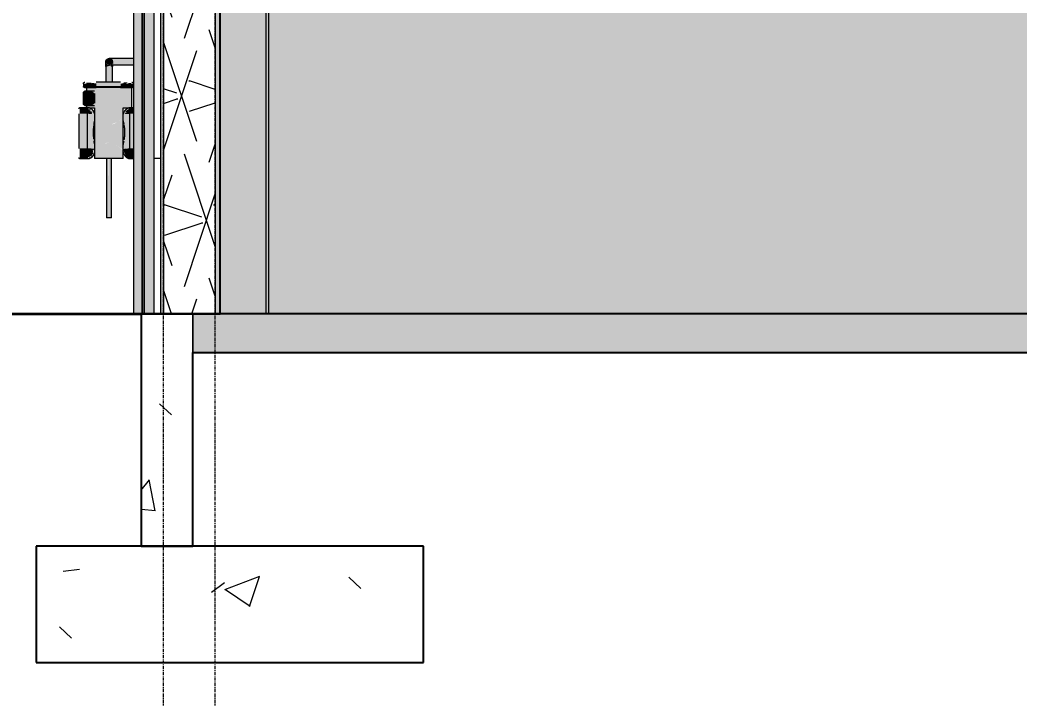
# Model space of a CAD drawing. Header units: inches. Extents: x -23227 to -2744, y -314 to 853.
# Drawn here: x -10710.1 to -10555.3, y -59.6 to 45.5 of the extents above; entities that cross this region are included whole.
import ezdxf

# ---------------------------------------------------------------- set-up
doc = ezdxf.new("R2010")
doc.units = ezdxf.units.IN
doc.header["$MEASUREMENT"] = 0
doc.linetypes.add('Grid Line 1_2_', pattern=[0.875, 0.5, -0.125, 0.125, -0.125])
doc.linetypes.add('Grid Line 1_2__2_', pattern=[0.875, 0.5, -0.125, 0.125, -0.125])
for name, color, linetype, lineweight in [('A-ANNO-DIMS', 211, 'Continuous', 9), ('A-ANNO-DIMS-192', 211, 'Continuous', 9), ('A-FLOR', 192, 'Continuous', 9), ('A-FLOR-LEVL', 51, 'Continuous', 9), ('A-FLOR-MCUT', 51, 'Continuous', 9), ('A-GLAZ-CWMG', 51, 'Continuous', 9), ('A-WALL', 113, 'Continuous', 9), ('A-WALL-PATT', 111, 'Continuous', 25), ('C-TOPO', 7, 'Continuous', 9), ('I-WALL', 2, 'Continuous', 9), ('L-SITE-WALL', 31, 'Continuous', 9), ('P-SANR-FIXT', 6, 'Continuous', 9), ('S-COLS', 52, 'Continuous', 9), ('S-FNDN', 32, 'Continuous', 9), ('S-GRID', 1, 'Continuous', 9)]:
    doc.layers.add(name, color=color, linetype=linetype, lineweight=lineweight)
doc.styles.add('Arial_2', font='arial.ttf', dxfattribs={"height": 17.703593})
doc.dimstyles.new('Linear_-_3_32__Arial_1', dxfattribs={"dimscale": 12, "dimtxt": 18, "dimasz": 2, "dimexe": 1.5, "dimexo": 1, "dimgap": 1, "dimtad": 1, "dimdec": 4, "dimrnd": 0.0625, "dimzin": 1, "dimdsep": 46, "dimlunit": 4, "dimtxsty": 'Arial_2', "dimblk1": 'OBLIQUE', "dimblk2": 'OBLIQUE', "dimsah": 1, "dimcen": 0.09, "dimdle": 1.5, "dimazin": 0, "dimtfac": 1, "dimtdec": 4, "dimtix": 1, "dimtmove": 0, "dimatfit": 3, "dimfxl": 1, "dimtvp": 1, "dimtfill": 1, "dimfrac": 2, "dimtolj": 1, "dimtzin": 0, "dimarcsym": 2})
pattern_1 = [(50, (-21606.15, 72.08), (55.0854, -4.8198), [5.76, -63.36]), (355, (-21606.15, 72.08), (-10.6557, 57.7685), [4.608, -50.688]), (100.451, (-21601.557, 71.68), (44.4295, 52.9487), [4.895, -53.848]), (46.184, (-21606.15, 87.44), (81.9644, -12.712), [8.64, -95.04]), (96.636, (-21599.32, 86.38), (71.7815, 74.8124), [7.343, -80.772]), (351.184, (-21606.15, 87.44), (71.782, 74.8124), [6.912, -76.032]), (21, (-21598.47, 83.6), (45.842, -30.9215), [5.76, -63.36]), (326, (-21598.47, 83.6), (18.687, 55.6915), [4.608, -50.688]), (71.451, (-21594.65, 81.025), (64.529, 24.77), [4.895, -53.848]), (37.5, (-21606.148, 72.082), (0.9339, 25.56682), [2.534, -47.539, 2.534, -48.922, -50.88]), (37.5, (-21606.148, 72.082), (0.9339, 25.56682), [-101.53, 2.534, -48.346]), (7.5, (-21606.148, 72.082), (20.20404, 30.2913), [2.534, -26.803, 2.534, -46.387, -19.392]), (7.5, (-21606.148, 72.082), (20.20404, 30.2913), [-78.259, 2.534, -16.858]), (327.5, (-21623.274, 72.082), (40.9978, -1.7324), [2.534, -16.666, 2.534, -57.37, -79.488]), (327.5, (-21623.274, 72.082), (40.9978, -1.7324), [-79.104, 2.534, -76.954]), (317.5, (-21630.954, 72.082), (44.7889, 7.6878), [2.534, -22.426, 2.534, -37.248, -56.448]), (317.5, (-21630.954, 72.082), (44.7889, 7.6878), [-64.742, 2.534, -53.914])]

# ---------------------------------------------------------------- blocks, each defined once
blk = doc.blocks.new('Locker Rooms and Restrooms_rvt-4-Section 16')
at = {"layer": 'A-FLOR-LEVL', "linetype": 'Grid Line 1_2__2_'}
blk.add_line((-23227.37, 0), (-20361.6, 0), dxfattribs=at)
blk = doc.blocks.new('Struct_Xcel_Sports Complex_rvt-4-Section 16')
at = {"layer": 'A-FLOR'}
blk.add_hatch(color=254, dxfattribs=at).paths.add_polyline_path([(-21132.3, -6), (-21132.3, 0), (-22790.8, 0), (-22790.8, -6), (-21135.94, -6)], flags=0)
at = {"layer": 'A-WALL-PATT', "lineweight": 9}
h = blk.add_hatch(dxfattribs=at)
h.set_pattern_fill('FP_37', color=250, style=0, pattern_type=2)
h.set_pattern_definition(pattern_1)
h.paths.add_polyline_path([(-22798.8, -36), (-22790.8, -36), (-22790.8, 0), (-22798.8, 0), (-22798.8, -19.04)], flags=0)
at = {"layer": 'S-FNDN'}
h = blk.add_hatch(dxfattribs=at)
h.set_pattern_fill('FP_37', color=256, style=0, pattern_type=2)
h.set_pattern_definition(pattern_1)
h.paths.add_polyline_path([(-22815.05, -54), (-22755.05, -54), (-22755.05, -36), (-22815.05, -36)], flags=0)
at = {"layer": 'A-FLOR', "color": 10, "lineweight": 25}
for p, q in [((-21132.3, 0), (-22790.8, 0)), ((-22790.8, -6), (-21132.3, -6))]:
    blk.add_line(p, q, dxfattribs=at)
at = {"layer": 'A-FLOR-MCUT', "color": 250}
blk.add_line((-22790.8, 0), (-22790.8, -6), dxfattribs=at)
at = {"layer": 'A-WALL', "color": 250}
blk.add_line((-22790.8, -6), (-22790.8, 0), dxfattribs=at)
at = {"layer": 'L-SITE-WALL', "color": 10, "lineweight": 25}
for p, q in [((-22790.8, 0), (-22798.8, 0)), ((-22798.8, 0), (-22798.8, -36)), ((-22790.8, -36), (-22790.8, -6)), ((-22798.8, -36), (-22790.8, -36))]:
    blk.add_line(p, q, dxfattribs=at)
at = {"layer": 'S-FNDN', "color": 10, "lineweight": 25}
for p, q in [((-22755.05, -36), (-22815.05, -36)), ((-22815.05, -36), (-22815.05, -54)), ((-22755.05, -54), (-22755.05, -36)), ((-22815.05, -54), (-22755.05, -54))]:
    blk.add_line(p, q, dxfattribs=at)
blk = doc.blocks.new('W-Wide Flange-Column - B2_F-1278758-Section 16')
at = {"layer": 'S-COLS'}
for points in [[(-22786.18, 0), (-22786.18, 144.62), (-22786.55, 144.61), (-22786.52, 0), (-22786.35, 0)], [(-22780.18, 0), (-22779.49, 0), (-22779.53, 144.9), (-22780.18, 144.87), (-22780.18, 1.11)], [(-22779.05, 0), (-22779.05, 144.92), (-22779.49, 144.9), (-22779.49, 0)]]:
    blk.add_hatch(color=256, dxfattribs=at).paths.add_polyline_path(points, flags=0)
h = blk.add_hatch(color=256, dxfattribs=at)
h.paths.add_polyline_path([(-22782.12, 0), (-22780.18, 0), (-22780.18, 144.87), (-22782.09, 144.79), (-22782.19, 144.55), (-22782.11, 133.92), (-22782.03, 133.73), (-22781.66, 133.58), (-22780.3, 133.58), (-22780.3, 133.23), (-22784.31, 133.23), (-22784.31, 133.58), (-22782.95, 133.58), (-22782.54, 133.8), (-22782.42, 134.1), (-22782.42, 144.55), (-22782.57, 144.77), (-22786.18, 144.55), (-22786.18, 0)], flags=0)
h.paths.add_polyline_path([(-22783.41, 141.51), (-22783.77, 141.76), (-22783.06, 141.67), (-22783.32, 141.55)], flags=0)
for p, q in [((-22779.49, 144.9), (-22779.49, 0)), ((-22779.05, 144.92), (-22779.05, 0))]:
    blk.add_line(p, q, dxfattribs=at)
blk = doc.blocks.new('Rectangular Mullion - Exterior 2_ x 4_5_-1142359-Section 16')
at = {"layer": 'A-GLAZ-CWMG'}
blk.add_hatch(color=256, dxfattribs=at).paths.add_polyline_path([(-22798.62, 0), (-22798.62, 97), (-22799.93, 97), (-22799.93, 0), (-22798.8, 0)], flags=0)
blk.add_line((-22799.93, 0), (-22799.93, 97), dxfattribs=at)
blk = doc.blocks.new('gas_meter-250_cfh_2214 - gas_meter-250_cfh_2214-1353211-Section 16')
at = {"layer": 'P-SANR-FIXT'}
for points in [[(-22803.13, 38.57), (-22803.38, 38.91), (-22803.13, 38.87), (-22803.13, 39.25), (-22803.39, 39.25), (-22803.13, 39.43), (-22804, 39.36), (-22804.19, 39.06), (-22804.08, 38.7), (-22803.66, 38.58), (-22803.52, 38.63)], [(-22801.49, 38.5), (-22799.93, 38.57), (-22799.93, 39.5), (-22803.13, 39.43), (-22803.13, 38.5)], [(-22803.87, 35.86), (-22803.74, 35.86), (-22803.74, 38.25), (-22804.24, 38.25), (-22804.17, 35.86), (-22803.99, 35.86)], [(-22804.09, 38.25), (-22803.87, 38.33), (-22803.93, 38.43), (-22803.74, 38.5), (-22803.8, 38.62), (-22804.04, 38.62), (-22804.09, 38.25)], [(-22803.74, 38.25), (-22803.75, 38.43), (-22804.04, 38.44), (-22803.87, 38.33)], [(-22803.74, 38.25), (-22803.61, 38.46), (-22803.74, 38.43)], [(-22803.74, 35.86), (-22803.24, 35.86), (-22803.32, 38.25), (-22803.74, 38.25), (-22803.74, 36.38)], [(-22805.72, 35.6), (-22805.72, 35.66), (-22806.33, 35.7), (-22806.48, 35.68), (-22806.52, 35.76), (-22807.24, 35.76), (-22807.3, 35.68), (-22807.13, 35.6), (-22806.24, 35.6)], [(-22801.97, 35.6), (-22801.97, 35.82), (-22805.72, 35.76), (-22805.72, 35.6)], [(-22807.65, 35.18), (-22805.72, 35.18), (-22805.72, 35.6), (-22807.65, 35.6)], [(-22806, 33.72), (-22806, 34.13), (-22806.42, 34.44), (-22806.65, 34.47), (-22807.49, 34.44), (-22807.49, 33.72), (-22806.33, 33.72)], [(-22801.97, 35.18), (-22801.97, 35.6), (-22805.72, 35.6), (-22805.72, 35.18)], [(-22805.72, 35), (-22801.97, 35.07), (-22801.97, 35.18), (-22805.72, 35.12), (-22805.72, 35.03)], [(-22800.24, 35.18), (-22800.04, 35.18), (-22800.04, 35.6), (-22801.97, 35.6), (-22801.97, 35.18), (-22800.56, 35.18)], [(-22801.16, 35.11), (-22800.97, 35.18), (-22801.45, 35.18)], [(-22807.49, 32.97), (-22807.49, 33.72), (-22807.72, 33.72), (-22807.72, 32.97), (-22807.62, 32.97)], [(-22806, 32.97), (-22806, 33.72), (-22807.49, 33.72), (-22807.49, 32.97), (-22806.33, 32.97)], [(-22806.59, 32.22), (-22806.3, 32.31), (-22806.12, 32.44), (-22806, 32.6), (-22806, 32.97), (-22807.49, 32.97), (-22807.49, 32.22)], [(-22807.08, 30.94), (-22807.08, 31.88), (-22808.31, 31.85), (-22808.31, 30.94)], [(-22800.58, 30.94), (-22799.93, 30.94), (-22799.93, 31.88), (-22800.58, 31.85), (-22800.58, 31.19)], [(-22808.42, 25.59), (-22808.31, 25.6), (-22808.39, 30.94), (-22808.42, 30.94), (-22808.42, 26.3)], [(-22807.08, 25.6), (-22807.08, 30.94), (-22808.31, 30.94), (-22808.31, 25.6)], [(-22799.93, 25.6), (-22799.93, 30.94), (-22800.58, 30.94), (-22800.58, 25.6)], [(-22806.26, 24.98), (-22805.64, 25.54), (-22805.49, 25.67), (-22804.22, 26.42), (-22803.74, 26.54), (-22802.78, 26.15), (-22801.56, 25.41), (-22801.56, 25.55), (-22801.56, 27.83), (-22806, 27.83), (-22806.07, 25.54), (-22806.19, 25.31), (-22806.26, 25.25), (-22806.26, 24.99)], [(-22807.08, 24), (-22807.08, 25.6), (-22808.31, 25.6), (-22808.31, 24)], [(-22800.58, 24.04), (-22800.58, 25.6), (-22801.49, 25.51), (-22801.49, 25.36), (-22801.49, 25.29), (-22801.56, 25.29), (-22801.24, 24.68), (-22801.28, 24.6), (-22800.98, 24.23)], [(-22800.58, 24), (-22799.93, 24.04), (-22799.93, 25.6), (-22800.58, 25.6), (-22800.58, 24.04)], [(-22803.74, 14.86), (-22803.8, 24), (-22804.12, 24), (-22804.07, 14.86), (-22803.84, 14.86)], [(-22803.74, 14.86), (-22803.37, 14.86), (-22803.45, 24), (-22803.74, 24), (-22803.74, 21.27)]]:
    blk.add_hatch(color=256, dxfattribs=at).paths.add_polyline_path(points, flags=0)
h = blk.add_hatch(color=256, dxfattribs=at)
h.paths.add_polyline_path([(-22803.39, 38.25), (-22803.42, 38.41), (-22803.49, 38.25), (-22803.39, 38.25)], flags=0)
h.paths.add_polyline_path([(-22803.62, 38.32), (-22803.37, 38.5), (-22803.41, 38.62), (-22803.74, 38.6), (-22803.7, 38.44), (-22803.52, 38.42), (-22803.62, 38.32)], flags=0)
h = blk.add_hatch(color=256, dxfattribs=at)
h.paths.add_polyline_path([(-22800.97, 35.6), (-22800.24, 35.6), (-22800.38, 35.71), (-22800.76, 35.68)], flags=0)
h.paths.add_polyline_path([(-22801.34, 35.77), (-22801.51, 35.83), (-22801.49, 35.78)], flags=0)
h.paths.add_polyline_path([(-22801.49, 35.6), (-22800.97, 35.6), (-22801.09, 35.7), (-22800.78, 35.76), (-22801.09, 35.83), (-22801.49, 35.77), (-22801.49, 35.69), (-22801.97, 35.6)], flags=0)
h = blk.add_hatch(color=256, dxfattribs=at)
h.paths.add_polyline_path([(-22804.95, 24), (-22803.74, 24), (-22803.74, 26.54), (-22804.52, 26.26), (-22805.5, 25.67), (-22806.27, 24.88), (-22806.22, 24.74), (-22806.39, 24.6), (-22806.59, 24.37), (-22807.08, 24), (-22806.67, 24.09), (-22806.32, 24.31), (-22806.12, 24.58), (-22806, 24.94), (-22806, 24), (-22805.5, 24)], flags=0)
h.paths.add_polyline_path([(-22806.81, 24.13), (-22806.81, 24.19), (-22806.68, 24.26), (-22806.76, 24.13)], flags=0)
h.paths.add_polyline_path([(-22806.54, 24.26), (-22806.37, 24.45), (-22806.33, 24.41), (-22806.47, 24.31)], flags=0)
h.paths.add_polyline_path([(-22806.65, 31.61), (-22806.64, 31.71), (-22806.58, 31.62), (-22806.64, 31.61)], flags=0)
h.paths.add_polyline_path([(-22803.74, 29.17), (-22803.74, 35), (-22807.24, 35), (-22807.21, 34.47), (-22806.33, 34.4), (-22806, 34.13), (-22806.05, 32.53), (-22806.33, 32.29), (-22806.58, 32.22), (-22807.24, 32.22), (-22807.24, 31.88), (-22807.08, 31.85), (-22807.08, 31.61), (-22806.8, 31.65), (-22806.64, 31.6), (-22806.67, 31.47), (-22806.73, 31.41), (-22806.58, 31.33), (-22806.43, 31.25), (-22806.37, 31.08), (-22806.44, 31.05), (-22806.26, 30.92), (-22806, 30.88), (-22805.96, 30.42), (-22805.24, 29.85), (-22804.97, 29.67), (-22804.5, 29.36), (-22803.78, 29.18)], flags=0)
h.paths.add_polyline_path([(-22806, 30.94), (-22806.26, 31.5), (-22806.64, 31.78), (-22806.82, 31.88), (-22806, 31.88), (-22806, 31.34)], flags=0)
h.paths.add_polyline_path([(-22806.22, 31.25), (-22806.45, 31.35), (-22806.41, 31.42), (-22806.26, 31.28)], flags=0)
h = blk.add_hatch(color=256, dxfattribs=at)
h.paths.add_polyline_path([(-22803.74, 24), (-22801.56, 24), (-22801.49, 24.81), (-22801.21, 24.36), (-22800.7, 24.04), (-22800.87, 24.18), (-22801.08, 24.35), (-22801.21, 24.66), (-22801.21, 24.69), (-22801.24, 24.83), (-22801.99, 25.64), (-22802.48, 25.96), (-22803.13, 26.35), (-22803.74, 26.53), (-22803.74, 26.3)], flags=0)
h.paths.add_polyline_path([(-22800.58, 31.88), (-22800.99, 31.7), (-22801.42, 31.25), (-22801.56, 30.9), (-22801.49, 31.88), (-22800.77, 31.88)], flags=0)
h.paths.add_polyline_path([(-22803.74, 29.17), (-22802.54, 29.64), (-22801.56, 30.37), (-22801.49, 30.89), (-22801.3, 30.93), (-22801.1, 31.14), (-22801.1, 31.2), (-22801.21, 31.23), (-22800.92, 31.58), (-22800.87, 31.7), (-22800.7, 31.8), (-22800.35, 31.88), (-22800.24, 31.88), (-22800.24, 35), (-22803.74, 35), (-22803.74, 29.18)], flags=0)
h = blk.add_hatch(color=256, dxfattribs=at)
h.paths.add_polyline_path([(-22806.37, 30.92), (-22806.47, 31.09), (-22806.33, 31.14), (-22806.47, 31.3), (-22806.67, 31.35), (-22806.8, 31.49), (-22806.58, 31.45), (-22806.65, 31.61), (-22806.88, 31.67), (-22807.08, 31.61), (-22807.08, 30.94), (-22806.58, 30.93)], flags=0)
h.paths.add_polyline_path([(-22806.22, 31.25), (-22806.45, 31.34), (-22806.47, 31.3), (-22806.27, 31.26)], flags=0)
h.paths.add_polyline_path([(-22806.65, 31.61), (-22806.54, 31.67), (-22806.7, 31.67)], flags=0)
h = blk.add_hatch(color=256, dxfattribs=at)
h.paths.add_polyline_path([(-22801.3, 30.91), (-22800.58, 30.94), (-22800.58, 31.75), (-22801.1, 31.4), (-22801.21, 31.23), (-22800.98, 31.17), (-22801.21, 31.11)], flags=0)
h.paths.add_polyline_path([(-22800.98, 31.67), (-22800.58, 31.75), (-22800.58, 31.85)], flags=0)
h = blk.add_hatch(color=256, dxfattribs=at)
h.paths.add_polyline_path([(-22806, 25.54), (-22806.09, 30.9), (-22807.08, 30.94), (-22807.08, 25.6), (-22806.07, 25.55)], flags=0)
h.paths.add_polyline_path([(-22806.08, 26.99), (-22806.17, 27.83), (-22806.08, 29.13), (-22806.08, 27.04)], flags=0)
h = blk.add_hatch(color=256, dxfattribs=at)
h.paths.add_polyline_path([(-22801.56, 27.83), (-22801.62, 30.32), (-22802.54, 29.64), (-22802.96, 29.38), (-22803.86, 29.21), (-22804.5, 29.36), (-22804.97, 29.67), (-22806, 30.46), (-22806, 27.83)], flags=0)
h.paths.add_polyline_path([(-22801.34, 27.83), (-22801.33, 27.83), (-22801.41, 29.03), (-22801.34, 28.32), (-22801.34, 28.07)], flags=0)
h.paths.add_polyline_path([(-22806.17, 27.83), (-22806.16, 27.83), (-22806.17, 27.84)], flags=0)
h = blk.add_hatch(color=256, dxfattribs=at)
h.paths.add_polyline_path([(-22801.56, 25.53), (-22800.85, 25.59), (-22800.58, 25.6), (-22800.58, 30.94), (-22801.56, 30.88), (-22801.48, 29.4), (-22801.47, 28.9), (-22801.55, 26.29), (-22801.56, 25.96)], flags=0)
h.paths.add_polyline_path([(-22801.45, 26.91), (-22801.36, 28.64), (-22801.34, 27.75), (-22801.44, 26.93)], flags=0)
h = blk.add_hatch(color=256, dxfattribs=at)
h.paths.add_polyline_path([(-22801.56, 26.21), (-22801.46, 27.06), (-22801.55, 29.8), (-22801.56, 29.8), (-22801.56, 26.29)], flags=0)
h.paths.add_polyline_path([(-22801.44, 26.93), (-22801.34, 27.83), (-22801.4, 28.9), (-22801.44, 29.18), (-22801.45, 27.55)], flags=0)
h = blk.add_hatch(color=256, dxfattribs=at)
h.paths.add_polyline_path([(-22806.7, 24.13), (-22806.67, 24.32), (-22806.84, 24.13)], flags=0)
h.paths.add_polyline_path([(-22807.08, 24.16), (-22806.46, 24.44), (-22806.33, 24.68), (-22806.19, 24.76), (-22806.27, 24.92), (-22806.22, 25.12), (-22806.27, 25.33), (-22806.12, 25.3), (-22806.07, 25.55), (-22807.08, 25.6), (-22807.08, 24.35)], flags=0)
h.paths.add_polyline_path([(-22806.54, 24.26), (-22806.33, 24.45), (-22806.46, 24.44)], flags=0)
for p, q in [((-22804.12, 38.85), (-22804.12, 38.86)), ((-22804.12, 38.85), (-22804.12, 38.85)), ((-22803.37, 38.85), (-22803.37, 38.86)), ((-22803.32, 39.27), (-22803.31, 39.25)), ((-22799.93, 39.5), (-22803.13, 39.5)), ((-22804.24, 38.25), (-22804.24, 35.86)), ((-22803.74, 38.44), (-22803.74, 38.62)), ((-22803.24, 35.86), (-22803.24, 38.25)), ((-22803.13, 38.5), (-22799.93, 38.5)), ((-22801.97, 35.83), (-22805.72, 35.83)), ((-22803.74, 35.86), (-22804.24, 35.86)), ((-22803.24, 35.86), (-22803.74, 35.86)), ((-22807.72, 35.6), (-22807.72, 35.18)), ((-22807.72, 35.18), (-22805.72, 35.18)), ((-22807.65, 35.18), (-22807.72, 35.18)), ((-22807.72, 34.24), (-22807.72, 33.72)), ((-22807.72, 33.72), (-22807.72, 34.24)), ((-22805.72, 35), (-22807.56, 35)), ((-22807.56, 35), (-22807.31, 35)), ((-22806, 34.47), (-22807.49, 34.47)), ((-22807.49, 34.47), (-22807.49, 33.72)), ((-22807.24, 35), (-22807.24, 34.47)), ((-22807.24, 35), (-22805.74, 35)), ((-22806, 34.1), (-22806, 33.72)), ((-22805.72, 35.18), (-22801.97, 35.18)), ((-22801.97, 35), (-22805.72, 35)), ((-22801.97, 35.18), (-22799.97, 35.18)), ((-22800.13, 35), (-22801.97, 35)), ((-22801.97, 35), (-22800.24, 35)), ((-22800.24, 31.87), (-22800.24, 35)), ((-22800.19, 35), (-22800.13, 35)), ((-22799.97, 35.18), (-22800.04, 35.18)), ((-22799.97, 35.18), (-22799.97, 35.6)), ((-22807.72, 32.97), (-22807.72, 33.72)), ((-22807.72, 32.97), (-22807.72, 32.45)), ((-22807.72, 32.45), (-22807.72, 32.97)), ((-22807.49, 33.72), (-22807.49, 32.97)), ((-22807.49, 32.97), (-22807.49, 32.22)), ((-22806, 33.72), (-22806, 32.97)), ((-22806, 32.97), (-22806, 32.6)), ((-22807.08, 31.88), (-22808.31, 31.88)), ((-22807.49, 32.22), (-22806, 32.22)), ((-22807.24, 32.22), (-22807.24, 31.87)), ((-22807.08, 31.41), (-22807.08, 31.88)), ((-22807.08, 31.88), (-22806, 31.88)), ((-22807.08, 30.94), (-22807.08, 31.34)), ((-22806, 31.88), (-22806, 30.94)), ((-22801.56, 30.9), (-22801.56, 31.88)), ((-22801.56, 31.88), (-22800.58, 31.88)), ((-22799.93, 31.88), (-22800.58, 31.88)), ((-22800.58, 31.88), (-22800.58, 30.94)), ((-22808.43, 30.93), (-22808.43, 25.59)), ((-22807.08, 25.6), (-22807.08, 30.94)), ((-22806, 30.94), (-22806, 30.88)), ((-22806, 30.88), (-22806, 29.8)), ((-22806, 29.8), (-22806, 27.83)), ((-22801.56, 30.9), (-22801.56, 30.9)), ((-22801.56, 30.88), (-22801.56, 30.89)), ((-22801.56, 29.87), (-22801.56, 30.88)), ((-22801.56, 27.83), (-22801.56, 29.87)), ((-22800.58, 30.94), (-22800.58, 25.6)), ((-22806, 27.83), (-22806, 26.29)), ((-22801.56, 26.21), (-22801.56, 27.83)), ((-22807.08, 24), (-22807.08, 25.6)), ((-22806, 26.3), (-22806, 25.54)), ((-22806, 25.54), (-22806, 24.94)), ((-22806, 24.94), (-22806, 24)), ((-22801.56, 25.53), (-22801.56, 26.21)), ((-22801.56, 24.98), (-22801.56, 25.53)), ((-22801.56, 24), (-22801.56, 24.98)), ((-22800.58, 25.6), (-22800.58, 24)), ((-22808.31, 24), (-22807.08, 24)), ((-22806.81, 24.08), (-22806.67, 24.08)), ((-22803.74, 24), (-22806, 24)), ((-22804.12, 24), (-22804.12, 14.86)), ((-22801.56, 24), (-22803.74, 24)), ((-22803.37, 14.86), (-22803.37, 24)), ((-22800.81, 24.08), (-22800.77, 24.08)), ((-22800.58, 24), (-22799.93, 24)), ((-22803.74, 14.86), (-22804.12, 14.86)), ((-22803.37, 14.86), (-22803.74, 14.86))]:
    blk.add_line(p, q, dxfattribs=at)
at = {"layer": 'P-SANR-FIXT', "flags": 128}
for points in [[(-22804.24, 39), (-22804.24, 39.02), (-22804.24, 39.04), (-22804.24, 39.06), (-22804.23, 39.08), (-22804.23, 39.1), (-22804.23, 39.12), (-22804.22, 39.14), (-22804.21, 39.16), (-22804.21, 39.18), (-22804.2, 39.19), (-22804.19, 39.21), (-22804.18, 39.23), (-22804.17, 39.25), (-22804.16, 39.27), (-22804.15, 39.28), (-22804.14, 39.3), (-22804.13, 39.31), (-22804.12, 39.33), (-22804.1, 39.34), (-22804.09, 39.36), (-22804.07, 39.37), (-22804.06, 39.39), (-22804.04, 39.4), (-22804.03, 39.41), (-22804.01, 39.42), (-22803.99, 39.43), (-22803.98, 39.44), (-22803.96, 39.45), (-22803.94, 39.46), (-22803.92, 39.47), (-22803.9, 39.47), (-22803.88, 39.48), (-22803.86, 39.48), (-22803.84, 39.49), (-22803.83, 39.49), (-22803.81, 39.5), (-22803.79, 39.5), (-22803.77, 39.5), (-22803.75, 39.5), (-22803.74, 39.5)], [(-22804.24, 38.25), (-22804.24, 38.28), (-22804.24, 38.31), (-22804.24, 38.34), (-22804.24, 38.37), (-22804.24, 38.4), (-22804.24, 38.43), (-22804.24, 38.46), (-22804.24, 38.49), (-22804.24, 38.51), (-22804.24, 38.54), (-22804.24, 38.57), (-22804.24, 38.6), (-22804.24, 38.62), (-22804.24, 38.65), (-22804.24, 38.67), (-22804.24, 38.7), (-22804.24, 38.72), (-22804.24, 38.74), (-22804.24, 38.77), (-22804.24, 38.79), (-22804.24, 38.81), (-22804.24, 38.83), (-22804.24, 38.85), (-22804.24, 38.86), (-22804.24, 38.88), (-22804.24, 38.9), (-22804.24, 38.91), (-22804.24, 38.93), (-22804.24, 38.94), (-22804.24, 38.95), (-22804.24, 38.96), (-22804.24, 38.97), (-22804.24, 38.98), (-22804.24, 38.98), (-22804.24, 38.99), (-22804.24, 38.99), (-22804.24, 39), (-22804.24, 39), (-22804.24, 39)], [(-22804.12, 38.74), (-22804.12, 38.72), (-22804.12, 38.71), (-22804.12, 38.69), (-22804.12, 38.67), (-22804.12, 38.65), (-22804.12, 38.63), (-22804.12, 38.61), (-22804.12, 38.58), (-22804.12, 38.56), (-22804.12, 38.54), (-22804.12, 38.51), (-22804.12, 38.48), (-22804.12, 38.46), (-22804.12, 38.43), (-22804.12, 38.4), (-22804.12, 38.38), (-22804.12, 38.35), (-22804.12, 38.32), (-22804.12, 38.29), (-22804.12, 38.26)], [(-22804.12, 38.28), (-22804.12, 38.32), (-22804.12, 38.35), (-22804.12, 38.39), (-22804.12, 38.42), (-22804.12, 38.45), (-22804.12, 38.48), (-22804.12, 38.51), (-22804.12, 38.54), (-22804.12, 38.57), (-22804.12, 38.6), (-22804.12, 38.63), (-22804.12, 38.65), (-22804.12, 38.67), (-22804.12, 38.7), (-22804.12, 38.72), (-22804.12, 38.74)], [(-22803.74, 39.5), (-22803.72, 39.5), (-22803.7, 39.5), (-22803.68, 39.5), (-22803.66, 39.49), (-22803.64, 39.49), (-22803.62, 39.49), (-22803.6, 39.48), (-22803.58, 39.47), (-22803.56, 39.47), (-22803.55, 39.46), (-22803.53, 39.45), (-22803.51, 39.44), (-22803.49, 39.43), (-22803.47, 39.42)], [(-22803.13, 39.5), (-22803.15, 39.5), (-22803.18, 39.5), (-22803.2, 39.5), (-22803.23, 39.5), (-22803.25, 39.5), (-22803.27, 39.5), (-22803.3, 39.5), (-22803.32, 39.5), (-22803.34, 39.5), (-22803.37, 39.5), (-22803.39, 39.5), (-22803.41, 39.5), (-22803.43, 39.5), (-22803.45, 39.5), (-22803.47, 39.5), (-22803.49, 39.5), (-22803.51, 39.5), (-22803.53, 39.5), (-22803.55, 39.5), (-22803.57, 39.5), (-22803.58, 39.5), (-22803.6, 39.5), (-22803.62, 39.5), (-22803.63, 39.5), (-22803.64, 39.5), (-22803.66, 39.5), (-22803.67, 39.5), (-22803.68, 39.5), (-22803.69, 39.5), (-22803.7, 39.5), (-22803.71, 39.5), (-22803.71, 39.5), (-22803.72, 39.5), (-22803.73, 39.5), (-22803.73, 39.5), (-22803.74, 39.5), (-22803.74, 39.5), (-22803.74, 39.5), (-22803.74, 39.5)], [(-22803.24, 39.03), (-22803.24, 39.01), (-22803.24, 39)], [(-22803.24, 39), (-22803.24, 39), (-22803.24, 39), (-22803.24, 38.99), (-22803.24, 38.99), (-22803.24, 38.99)], [(-22803.24, 38.87), (-22803.24, 38.85), (-22803.24, 38.83), (-22803.24, 38.81), (-22803.24, 38.79), (-22803.24, 38.77), (-22803.24, 38.75)], [(-22803.74, 38.5), (-22803.74, 38.5), (-22803.74, 38.5), (-22803.74, 38.5), (-22803.73, 38.5), (-22803.73, 38.5), (-22803.72, 38.5), (-22803.72, 38.5), (-22803.71, 38.5), (-22803.7, 38.5), (-22803.69, 38.5), (-22803.68, 38.5), (-22803.67, 38.5), (-22803.66, 38.5), (-22803.65, 38.5), (-22803.63, 38.5), (-22803.62, 38.5), (-22803.6, 38.5), (-22803.59, 38.5), (-22803.57, 38.5), (-22803.56, 38.5), (-22803.54, 38.5), (-22803.52, 38.5), (-22803.5, 38.5), (-22803.48, 38.5), (-22803.46, 38.5), (-22803.44, 38.5), (-22803.42, 38.5), (-22803.4, 38.5), (-22803.37, 38.5), (-22803.35, 38.5), (-22803.33, 38.5), (-22803.3, 38.5), (-22803.28, 38.5), (-22803.26, 38.5), (-22803.23, 38.5), (-22803.21, 38.5), (-22803.18, 38.5), (-22803.16, 38.5), (-22803.14, 38.5), (-22803.13, 38.5)], [(-22803.37, 38.48), (-22803.37, 38.5), (-22803.37, 38.53), (-22803.37, 38.55), (-22803.37, 38.58)], [(-22803.37, 38.43), (-22803.37, 38.4), (-22803.37, 38.36), (-22803.37, 38.33), (-22803.37, 38.29)], [(-22803.37, 38.25), (-22803.37, 38.28), (-22803.37, 38.31), (-22803.37, 38.34), (-22803.37, 38.37), (-22803.37, 38.4), (-22803.37, 38.42)], [(-22803.24, 38.58), (-22803.24, 38.55), (-22803.24, 38.52), (-22803.24, 38.49), (-22803.24, 38.47), (-22803.24, 38.44), (-22803.24, 38.41), (-22803.24, 38.38), (-22803.24, 38.35), (-22803.24, 38.32), (-22803.24, 38.29), (-22803.24, 38.26), (-22803.24, 38.25)], [(-22807.72, 35.6), (-22807.72, 35.61), (-22807.72, 35.62), (-22807.72, 35.63), (-22807.72, 35.64), (-22807.72, 35.64), (-22807.71, 35.65), (-22807.71, 35.66), (-22807.71, 35.67), (-22807.7, 35.68), (-22807.7, 35.69), (-22807.7, 35.7), (-22807.69, 35.71), (-22807.69, 35.71), (-22807.68, 35.72), (-22807.68, 35.73), (-22807.67, 35.74), (-22807.67, 35.74), (-22807.66, 35.75), (-22807.66, 35.76), (-22807.65, 35.77), (-22807.64, 35.77), (-22807.64, 35.78), (-22807.63, 35.78), (-22807.62, 35.79), (-22807.61, 35.79), (-22807.6, 35.8), (-22807.6, 35.8), (-22807.59, 35.81), (-22807.58, 35.81), (-22807.57, 35.82), (-22807.56, 35.82), (-22807.55, 35.82), (-22807.54, 35.82), (-22807.54, 35.83), (-22807.53, 35.83), (-22807.52, 35.83), (-22807.51, 35.83), (-22807.5, 35.83), (-22807.49, 35.83), (-22807.49, 35.83)], [(-22800.2, 35.83), (-22800.19, 35.83), (-22800.18, 35.83), (-22800.17, 35.83), (-22800.17, 35.83), (-22800.16, 35.83), (-22800.15, 35.82), (-22800.14, 35.82), (-22800.13, 35.82), (-22800.12, 35.82), (-22800.11, 35.81), (-22800.1, 35.81), (-22800.1, 35.81), (-22800.09, 35.8), (-22800.08, 35.8), (-22800.07, 35.79), (-22800.06, 35.79), (-22800.06, 35.78), (-22800.05, 35.77), (-22800.04, 35.77), (-22800.04, 35.76), (-22800.03, 35.75), (-22800.02, 35.75), (-22800.02, 35.74), (-22800.01, 35.73), (-22800.01, 35.72), (-22800, 35.72), (-22800, 35.71), (-22799.99, 35.7), (-22799.99, 35.69), (-22799.99, 35.68), (-22799.98, 35.67), (-22799.98, 35.67), (-22799.98, 35.66), (-22799.97, 35.65), (-22799.97, 35.64), (-22799.97, 35.63), (-22799.97, 35.62), (-22799.97, 35.61), (-22799.97, 35.6), (-22799.97, 35.6)], [(-22807.56, 35), (-22807.57, 35), (-22807.58, 35.01), (-22807.59, 35.01), (-22807.6, 35.02), (-22807.6, 35.02), (-22807.61, 35.02), (-22807.62, 35.03), (-22807.63, 35.04), (-22807.64, 35.04), (-22807.64, 35.05), (-22807.65, 35.05), (-22807.66, 35.06), (-22807.66, 35.07), (-22807.67, 35.08), (-22807.68, 35.08), (-22807.68, 35.09), (-22807.69, 35.1), (-22807.69, 35.11), (-22807.7, 35.12), (-22807.7, 35.12), (-22807.7, 35.13), (-22807.71, 35.14), (-22807.71, 35.15), (-22807.71, 35.16), (-22807.72, 35.17), (-22807.72, 35.18), (-22807.72, 35.18)], [(-22807.72, 34.24), (-22807.7, 34.27), (-22807.68, 34.3), (-22807.65, 34.33), (-22807.63, 34.35), (-22807.6, 34.38), (-22807.58, 34.4), (-22807.55, 34.43), (-22807.52, 34.45), (-22807.49, 34.47)], [(-22799.97, 35.18), (-22799.97, 35.17), (-22799.97, 35.16), (-22799.98, 35.15), (-22799.98, 35.14), (-22799.98, 35.13), (-22799.99, 35.13), (-22799.99, 35.12), (-22800, 35.11), (-22800, 35.1), (-22800.01, 35.09), (-22800.01, 35.08), (-22800.02, 35.08), (-22800.03, 35.07), (-22800.03, 35.06), (-22800.04, 35.06), (-22800.05, 35.05), (-22800.05, 35.04), (-22800.06, 35.04), (-22800.07, 35.03), (-22800.08, 35.03), (-22800.08, 35.02), (-22800.09, 35.02), (-22800.1, 35.01), (-22800.11, 35.01), (-22800.12, 35), (-22800.13, 35), (-22800.13, 35)], [(-22808.43, 31.76), (-22808.43, 31.77), (-22808.43, 31.77), (-22808.43, 31.77), (-22808.43, 31.78), (-22808.43, 31.78), (-22808.42, 31.79), (-22808.42, 31.79), (-22808.42, 31.8), (-22808.42, 31.8), (-22808.42, 31.81), (-22808.42, 31.81), (-22808.42, 31.82), (-22808.41, 31.82), (-22808.41, 31.82), (-22808.41, 31.83), (-22808.41, 31.83), (-22808.4, 31.83), (-22808.4, 31.84), (-22808.4, 31.84), (-22808.39, 31.85), (-22808.39, 31.85), (-22808.39, 31.85), (-22808.38, 31.85), (-22808.38, 31.86), (-22808.37, 31.86), (-22808.37, 31.86), (-22808.37, 31.86), (-22808.36, 31.87), (-22808.36, 31.87), (-22808.35, 31.87), (-22808.35, 31.87), (-22808.34, 31.87), (-22808.34, 31.87), (-22808.34, 31.88), (-22808.33, 31.88), (-22808.33, 31.88), (-22808.32, 31.88), (-22808.32, 31.88), (-22808.31, 31.88)], [(-22807.49, 32.22), (-22807.52, 32.24), (-22807.55, 32.26), (-22807.58, 32.29), (-22807.6, 32.31), (-22807.63, 32.34), (-22807.65, 32.36), (-22807.68, 32.39), (-22807.7, 32.42), (-22807.72, 32.45)], [(-22808.31, 24), (-22808.32, 24), (-22808.32, 24), (-22808.32, 24), (-22808.33, 24), (-22808.33, 24), (-22808.34, 24), (-22808.34, 24), (-22808.35, 24.01), (-22808.35, 24.01), (-22808.36, 24.01), (-22808.36, 24.01), (-22808.37, 24.01), (-22808.37, 24.02), (-22808.37, 24.02), (-22808.38, 24.02), (-22808.38, 24.02), (-22808.38, 24.03), (-22808.39, 24.03), (-22808.39, 24.03), (-22808.4, 24.04), (-22808.4, 24.04), (-22808.4, 24.04), (-22808.4, 24.05), (-22808.41, 24.05), (-22808.41, 24.05), (-22808.41, 24.06), (-22808.41, 24.06), (-22808.42, 24.07), (-22808.42, 24.07), (-22808.42, 24.08), (-22808.42, 24.08), (-22808.42, 24.08), (-22808.42, 24.09), (-22808.43, 24.09), (-22808.43, 24.1), (-22808.43, 24.1), (-22808.43, 24.11), (-22808.43, 24.11), (-22808.43, 24.12), (-22808.43, 24.12)]]:
    blk.add_lwpolyline(points, dxfattribs=at)
at = {"layer": 'P-SANR-FIXT'}
for points, knots in [([(-22806, 30.94), (-22806.01, 31), (-22806.03, 31.08), (-22806.07, 31.18), (-22806.1, 31.25), (-22806.13, 31.32), (-22806.17, 31.39), (-22806.21, 31.45), (-22806.26, 31.5), (-22806.31, 31.55), (-22806.35, 31.6), (-22806.4, 31.64), (-22806.45, 31.68), (-22806.5, 31.71), (-22806.55, 31.74), (-22806.6, 31.76), (-22806.65, 31.79), (-22806.71, 31.81), (-22806.76, 31.83), (-22806.8, 31.84), (-22806.84, 31.85), (-22806.89, 31.86), (-22806.95, 31.87), (-22807.01, 31.88), (-22807.05, 31.88), (-22807.08, 31.88)], [0, 0, 0, 0, 0.071429, 0.107143, 0.142857, 0.178571, 0.214286, 0.25, 0.285714, 0.321429, 0.357143, 0.392857, 0.428571, 0.464286, 0.5, 0.535714, 0.571429, 0.625, 0.678571, 0.705357, 0.732143, 0.785714, 0.839286, 0.892857, 1, 1, 1, 1]), ([(-22806.19, 31.42), (-22806.2, 31.42), (-22806.21, 31.44), (-22806.22, 31.46), (-22806.25, 31.49), (-22806.27, 31.52), (-22806.29, 31.53), (-22806.29, 31.54)], [0.25, 0.25, 0.25, 0.25, 0.265625, 0.28125, 0.3125, 0.34375, 0.375, 0.375, 0.375, 0.375]), ([(-22806.29, 31.54), (-22806.29, 31.53), (-22806.27, 31.52), (-22806.25, 31.49), (-22806.22, 31.46), (-22806.21, 31.44), (-22806.2, 31.42), (-22806.19, 31.42)], [0.625, 0.625, 0.625, 0.625, 0.65625, 0.6875, 0.71875, 0.734375, 0.75, 0.75, 0.75, 0.75]), ([(-22806, 30.94), (-22806.01, 30.99), (-22806.03, 31.07), (-22806.06, 31.16), (-22806.07, 31.2), (-22806.08, 31.22)], [0, 0, 0, 0, 0.0625, 0.09375, 0.125, 0.125, 0.125, 0.125]), ([(-22800.58, 31.88), (-22800.61, 31.87), (-22800.67, 31.86), (-22800.75, 31.82), (-22800.82, 31.79), (-22800.88, 31.77), (-22800.93, 31.74), (-22800.99, 31.7), (-22801.04, 31.66), (-22801.1, 31.62), (-22801.15, 31.58), (-22801.19, 31.54), (-22801.22, 31.51), (-22801.27, 31.46), (-22801.34, 31.37), (-22801.41, 31.27), (-22801.46, 31.17), (-22801.51, 31.06), (-22801.54, 30.96), (-22801.56, 30.9)], [0, 0, 0, 0, 0.1, 0.2, 0.25, 0.3, 0.35, 0.4, 0.45, 0.5, 0.55, 0.575, 0.6, 0.65, 0.7, 0.8, 0.85, 0.9, 1, 1, 1, 1]), ([(-22801.45, 31.19), (-22801.46, 31.17), (-22801.48, 31.13), (-22801.52, 31.03), (-22801.54, 30.96), (-22801.56, 30.9)], [0.875, 0.875, 0.875, 0.875, 0.90625, 0.9375, 1, 1, 1, 1]), ([(-22801.31, 31.41), (-22801.3, 31.41), (-22801.29, 31.43), (-22801.27, 31.45), (-22801.24, 31.48), (-22801.21, 31.51), (-22801.2, 31.53), (-22801.19, 31.54)], [0.25, 0.25, 0.25, 0.25, 0.265625, 0.28125, 0.3125, 0.34375, 0.375, 0.375, 0.375, 0.375]), ([(-22801.19, 31.54), (-22801.2, 31.53), (-22801.21, 31.51), (-22801.24, 31.48), (-22801.27, 31.45), (-22801.29, 31.43), (-22801.3, 31.41), (-22801.31, 31.41)], [0.625, 0.625, 0.625, 0.625, 0.65625, 0.6875, 0.71875, 0.734375, 0.75, 0.75, 0.75, 0.75]), ([(-22806.07, 29.23), (-22806.06, 29.27), (-22806.05, 29.38), (-22806.03, 29.57), (-22806.01, 29.72), (-22806, 29.8)], [0.6909841, 0.6909841, 0.6909841, 0.6909841, 0.75, 0.875, 1, 1, 1, 1]), ([(-22801.56, 29.87), (-22801.55, 29.8), (-22801.52, 29.64), (-22801.49, 29.44), (-22801.47, 29.32), (-22801.46, 29.28)], [0, 0, 0, 0, 0.125, 0.25, 0.3106526, 0.3106526, 0.3106526, 0.3106526]), ([(-22806.16, 27.83), (-22806.17, 28.01), (-22806.17, 28.27), (-22806.15, 28.56), (-22806.13, 28.73), (-22806.12, 28.86), (-22806.1, 28.98), (-22806.09, 29.07), (-22806.08, 29.12), (-22806.08, 29.13)], [0, 0, 0, 0, 0.25, 0.375, 0.4375, 0.5, 0.5625, 0.625, 0.6418325, 0.6418325, 0.6418325, 0.6418325]), ([(-22801.44, 29.19), (-22801.44, 29.18), (-22801.43, 29.12), (-22801.41, 29.03), (-22801.39, 28.9), (-22801.38, 28.77), (-22801.36, 28.6), (-22801.33, 28.29), (-22801.33, 28.01), (-22801.34, 27.83)], [0.3586078, 0.3586078, 0.3586078, 0.3586078, 0.375, 0.4375, 0.5, 0.5625, 0.625, 0.75, 1, 1, 1, 1]), ([(-22806.08, 26.99), (-22806.08, 27), (-22806.1, 27.11), (-22806.12, 27.3), (-22806.15, 27.57), (-22806.16, 27.74), (-22806.16, 27.83)], [0.4646636, 0.4646636, 0.4646636, 0.4646636, 0.5, 0.6666667, 0.8333333, 1, 1, 1, 1]), ([(-22801.34, 27.83), (-22801.34, 27.74), (-22801.36, 27.55), (-22801.39, 27.27), (-22801.42, 27.07), (-22801.44, 26.95), (-22801.44, 26.93)], [0, 0, 0, 0, 0.1666667, 0.3333333, 0.5, 0.5409824, 0.5409824, 0.5409824, 0.5409824]), ([(-22807.08, 24), (-22807.06, 24), (-22807.02, 24), (-22806.95, 24.01), (-22806.9, 24.02), (-22806.85, 24.02), (-22806.81, 24.03), (-22806.76, 24.05), (-22806.71, 24.07), (-22806.66, 24.09), (-22806.61, 24.11), (-22806.58, 24.12), (-22806.55, 24.14), (-22806.52, 24.16), (-22806.48, 24.18), (-22806.43, 24.21), (-22806.39, 24.25), (-22806.35, 24.28), (-22806.32, 24.31), (-22806.29, 24.34), (-22806.26, 24.38), (-22806.21, 24.43), (-22806.16, 24.5), (-22806.12, 24.58), (-22806.08, 24.66), (-22806.04, 24.77), (-22806.01, 24.87), (-22806, 24.94)], [0, 0, 0, 0, 0.083333, 0.166667, 0.208333, 0.25, 0.291667, 0.333333, 0.375, 0.416667, 0.458333, 0.479167, 0.5, 0.520833, 0.541667, 0.583333, 0.625, 0.645833, 0.666667, 0.6875, 0.708333, 0.75, 0.791667, 0.833333, 0.875, 0.916667, 1, 1, 1, 1]), ([(-22801.56, 24.98), (-22801.54, 24.91), (-22801.51, 24.82), (-22801.46, 24.71), (-22801.41, 24.61), (-22801.34, 24.51), (-22801.27, 24.42), (-22801.2, 24.35), (-22801.13, 24.28), (-22801.06, 24.23), (-22801.01, 24.19), (-22800.98, 24.17), (-22800.94, 24.15), (-22800.88, 24.11), (-22800.8, 24.07), (-22800.7, 24.03), (-22800.63, 24.01), (-22800.58, 24)], [0, 0, 0, 0, 0.1, 0.15, 0.2, 0.3, 0.35, 0.4, 0.475, 0.55, 0.5875, 0.60625, 0.625, 0.7, 0.775, 0.85, 1, 1, 1, 1]), ([(-22806.42, 24.22), (-22806.43, 24.22), (-22806.44, 24.21), (-22806.47, 24.19), (-22806.5, 24.17), (-22806.52, 24.16), (-22806.52, 24.16)], [0.3, 0.3, 0.3, 0.3, 0.3125, 0.325, 0.35, 0.35763864, 0.35763864, 0.35763864, 0.35763864]), ([(-22806.52, 24.16), (-22806.52, 24.16), (-22806.5, 24.17), (-22806.47, 24.19), (-22806.44, 24.21), (-22806.43, 24.22), (-22806.42, 24.22)], [0.64247023, 0.64247023, 0.64247023, 0.64247023, 0.65, 0.675, 0.6875, 0.7, 0.7, 0.7, 0.7]), ([(-22806.24, 24.39), (-22806.23, 24.41), (-22806.2, 24.45), (-22806.17, 24.49), (-22806.16, 24.51), (-22806.16, 24.51)], [0.8, 0.8, 0.8, 0.8, 0.825, 0.85, 0.85206056, 0.85206056, 0.85206056, 0.85206056]), ([(-22801.37, 24.56), (-22801.36, 24.55), (-22801.34, 24.52), (-22801.31, 24.47), (-22801.27, 24.43), (-22801.26, 24.41)], [0.1389599, 0.1389599, 0.1389599, 0.1389599, 0.15, 0.175, 0.2, 0.2, 0.2, 0.2])]:
    blk.add_open_spline(points, degree=3, knots=knots, dxfattribs=at)
for points in [[(-22806, 26.29), (-22806.01, 26.37), (-22806.03, 26.53), (-22806.05, 26.7), (-22806.06, 26.78)], [(-22801.48, 26.73), (-22801.49, 26.64), (-22801.52, 26.46), (-22801.55, 26.29), (-22801.56, 26.21)], [(-22806.09, 24.63), (-22806.07, 24.68), (-22806.04, 24.77), (-22806.01, 24.88), (-22806, 24.94)], [(-22801.56, 24.98), (-22801.54, 24.92), (-22801.51, 24.81), (-22801.46, 24.71), (-22801.43, 24.66)]]:
    blk.add_open_spline(points, degree=3, dxfattribs=at)
blk = doc.blocks.new('DIMBLOCK4-Section 16')
at = {"layer": 'A-ANNO-DIMS-192'}
for p, q in [((-10763.55, -18), (-10763.55, 114.37)), ((-10699.91, 96.37), (-10781.55, 96.37)), ((-10763.55, 96.37), (-10699.91, 96.37)), ((-10557.1, 0), (-10781.55, 0)), ((-10763.55, 0), (-10557.1, 0))]:
    blk.add_line(p, q, dxfattribs=at)
at = {"layer": 'A-ANNO-DIMS-192', "lineweight": 50}
for p, q in [((-10763.55, 96.37), (-10775.55, 108.37)), ((-10763.55, 96.37), (-10751.55, 84.37)), ((-10763.55, 0), (-10775.55, 12)), ((-10763.55, 0), (-10751.55, -12))]:
    blk.add_line(p, q, dxfattribs=at)
at = {"layer": 'A-ANNO-DIMS-192', "color": 0, "insert": (-10798.51, -3.74), "char_height": 17.7036, "width": 124.6154, "attachment_point": 1, "rotation": 90, "line_spacing_factor": 0.938532, "style": 'Arial_2', "bg_fill": 3, "box_fill_scale": 1.25, "bg_fill_color": 0, "bg_fill_transparency": 0}
blk.add_mtext('8\' - 0 3/8"', dxfattribs=at)
blk = doc.blocks.new('_Oblique')
at = {"color": 0, "linetype": 'ByBlock', "lineweight": -2}
blk.add_line((-0.5, -0.5), (0.5, 0.5), dxfattribs=at)

msp = doc.modelspace()

# ---------------------------------------------------------------- hatches: boundary and pattern name
at = {"layer": 'A-WALL-PATT', "lineweight": 9}
h = msp.add_hatch(dxfattribs=at)
h.set_pattern_fill('FP_34', color=256, style=0, pattern_type=2)
h.set_pattern_definition([(0, (-21606.148, 72.082), (0, 24), []), (90, (-21606.148, 72.082), (-24, 1e-15), [])])
h.paths.add_polyline_path([(-10688.4102, 0), (-10688.4102, 145.5), (-10689.4102, 145.5), (-10689.4102, 0)], flags=0)
h = msp.add_hatch(dxfattribs=at)
h.set_pattern_fill('FP_31', color=256, style=0, pattern_type=2)
h.set_pattern_definition([(161.57, (-21605.188, 73.042), (-7.6802237, -0.0009796), [0, -54.643, 6.067, 0]), (18.43, (-21607.108, 73.042), (-7.6802237, 0.0009796), [0, -54.643, 6.067, 0]), (108.43, (-21605.188, 73.042), (3.8382953, -19.2013653), [18.211, -42.499]), (71.57, (-21607.108, 73.042), (3.8382953, 19.2013653), [18.211, -42.499])])
h.paths.add_polyline_path([(-10684.4158, 0), (-10679.9102, 0), (-10679.9102, 145.5), (-10687.9102, 145.5), (-10687.9102, 0)], flags=0)
at = {"layer": 'I-WALL', "lineweight": 5}
msp.add_hatch(color=256, dxfattribs=at).paths.add_polyline_path([(-10616.63174, 0), (-10545.0977, 0), (-10545.0977, 98.25), (-10262.9102, 98.25), (-10262.9102, 149.19532), (-10670.56434, 132.20973), (-10671.09513, 144.94347), (-10671.6602, 144.91992), (-10671.6602, 0), (-10655.36549, 0)], flags=0)
at = {"layer": 'L-SITE-WALL'}
msp.add_hatch(color=256, dxfattribs=at).paths.add_polyline_path([(-10690.9102, 0), (-10690.9102, 145.5), (-10691.2227, 145.5), (-10691.2227, 0)], flags=0)
at = {"layer": 'L-SITE-WALL', "lineweight": 5}
for points in [[(-10689.4102, 0), (-10689.4102, 145.5), (-10690.9102, 145.5), (-10690.9102, 0)], [(-10687.9102, 0), (-10687.9102, 145.5), (-10688.4102, 145.5), (-10688.4102, 0)], [(-10679.1602, 0), (-10679.1602, 145.5), (-10679.9102, 145.5), (-10679.9102, 0), (-10679.57408, 0)]]:
    msp.add_hatch(color=256, dxfattribs=at).paths.add_polyline_path(points, flags=0)

# ---------------------------------------------------------------- linework, layer by layer
at = {"layer": 'A-FLOR-LEVL', "linetype": 'Grid Line 1_2_'}
msp.add_line((-11119.97849, 0), (-8254.20822, 0), dxfattribs=at)
at = {"layer": 'A-WALL'}
for p, q in [((-10690.9102, 145.5), (-10690.9102, 0)), ((-10689.4102, 144.18034), (-10689.4102, 0)), ((-10688.4102, 145.5), (-10688.4102, 0)), ((-10687.9102, 145.5), (-10687.9102, 0)), ((-10679.9102, 145.5), (-10679.9102, 0))]:
    msp.add_line(p, q, dxfattribs=at)
at = {"layer": 'C-TOPO', "lineweight": 35}
msp.add_line((-10926.50174, 0), (-10691.4102, 0), dxfattribs=at)
at = {"layer": 'C-TOPO'}
msp.add_line((-10691.4102, 0), (-10926.50174, 0), dxfattribs=at)
at = {"layer": 'L-SITE-WALL', "lineweight": 25}
for p, q in [((-10691.2227, 145.5), (-10691.2227, 0)), ((-10679.1602, 0), (-10679.1602, 145.5)), ((-10691.2227, 0), (-10679.1602, 0))]:
    msp.add_line(p, q, dxfattribs=at)
at = {"layer": 'S-GRID', "linetype": 'Grid Line 1_2_'}
for p, q in [((-10687.9102, -293.03588), (-10687.9102, 738.65708)), ((-10687.9102, -293.03588), (-10687.9102, 738.65708)), ((-10679.9102, -293.03588), (-10679.9102, 738.65708)), ((-10679.9102, -293.03588), (-10679.9102, 738.65708))]:
    msp.add_line(p, q, dxfattribs=at)

# ---------------------------------------------------------------- block references
at = {"layer": 'A-GLAZ-CWMG'}
msp.add_blockref('Rectangular Mullion - Exterior 2_ x 4_5_-1142359-Section 16', (12107.39261, 0), dxfattribs=at)
at = {"layer": 'P-SANR-FIXT'}
msp.add_blockref('gas_meter-250_cfh_2214 - gas_meter-250_cfh_2214-1353211-Section 16', (12107.39261, 0), dxfattribs=at)
at = {"layer": 'S-COLS'}
msp.add_blockref('W-Wide Flange-Column - B2_F-1278758-Section 16', (12107.39261, 0), dxfattribs=at)

# ---------------------------------------------------------------- next in the draw order: dimensions: what is measured, and where the dimension line sits
at = {"layer": 'A-ANNO-DIMS'}
dim = msp.add_linear_dim(base=(-10763.54845, 96.375), p1=(-10545.0977, 0), p2=(-10687.9102, 96.375), angle=90, dimstyle='Linear_-_3_32__Arial_1', override={"dimpost": '<>', "dimfxl": 172.289149}, dxfattribs=at)
dim.commit()
dim.dimension.update_dxf_attribs({"geometry": 'DIMBLOCK4-Section 16', "text_midpoint": (-10784.70819, 48.1875)})

# ---------------------------------------------------------------- next in the draw order: block references
at = {"color": 130, "lineweight": 5}
msp.add_blockref('Locker Rooms and Restrooms_rvt-4-Section 16', (12107.39261, 0), dxfattribs=at)

# ---------------------------------------------------------------- next in the draw order: block references
msp.add_blockref('Struct_Xcel_Sports Complex_rvt-4-Section 16', (12107.39261, 0), dxfattribs=at)

doc.saveas('drawing.dxf')
